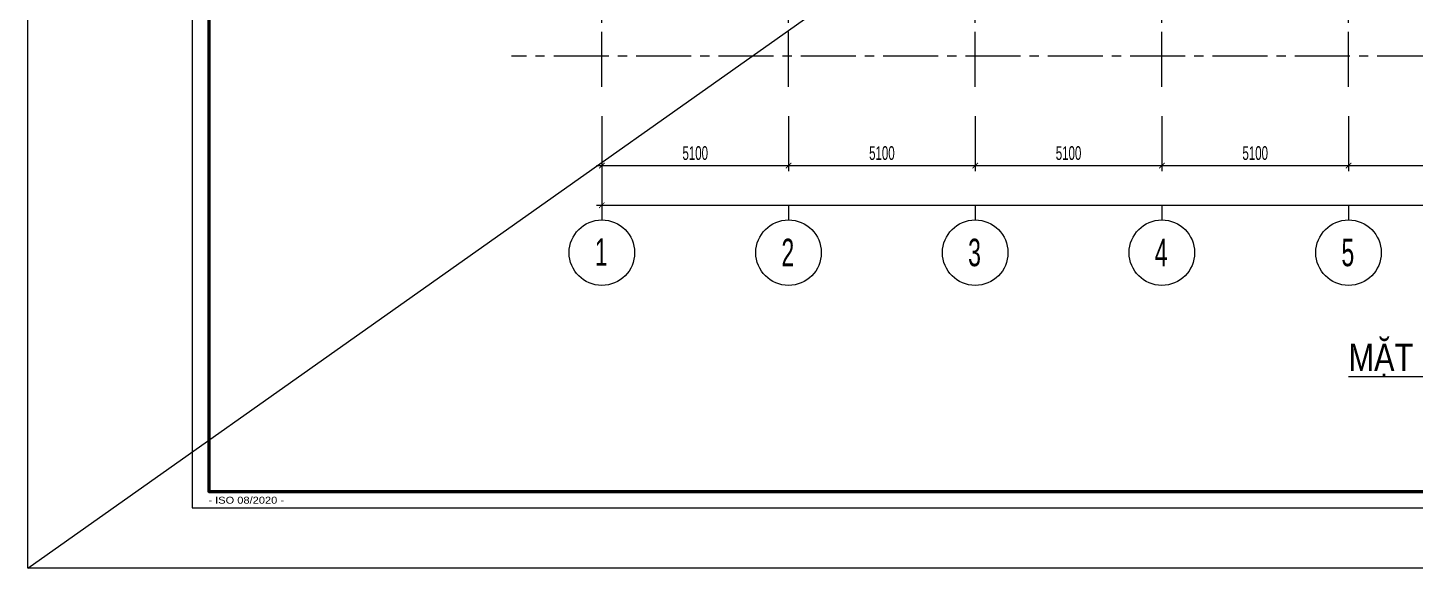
# Model space of a CAD drawing. Header units: millimetres. Extents: x 71 to 1994474, y -338610 to 1053.
# Drawn here: x 1868474 to 1906384, y -249616 to -234863 of the extents above; entities that cross this region are included whole.
import ezdxf
from ezdxf.enums import TextEntityAlignment as Align

# ---------------------------------------------------------------- set-up
doc = ezdxf.new("R2010")
doc.units = ezdxf.units.MM
doc.header["$LTSCALE"] = 1000
doc.header["$MEASUREMENT"] = 0
doc.header["$PDMODE"] = 3
doc.linetypes.add('CENTER2', pattern=[1.125, 0.75, -0.125, 0.125, -0.125])
doc.layers.get('0').update_dxf_attribs({"linetype": 'CONTINUOUS'})
doc.layers.get('Defpoints').update_dxf_attribs({"linetype": 'CONTINUOUS'})
for name, color, linetype in [('CDC -TEXT KHUNG', 7, 'CONTINUOUS'), ('CDC-KHUNGTEN', 7, 'CONTINUOUS'), ('CDC.01.AXIS', 160, 'CENTER2'), ('CDC.02.DIM', 1, 'CONTINUOUS'), ('CDC.06.TEXT', 2, 'CONTINUOUS'), ('KCS_CHI', 1, 'CONTINUOUS')]:
    doc.layers.add(name, color=color, linetype=linetype)
doc.layers.add('Hatch1', color=250, linetype='CONTINUOUS', lineweight=5)
doc.layers.add('KCS_Plotter', color=11, linetype='CONTINUOUS', plot=False)
doc.styles.add('ARIAL', font='arial.ttf', dxfattribs={"width": 0.6})
doc.styles.add('KT CDC', font='arial.ttf', dxfattribs={"width": 0.85, "height": 200})
doc.dimstyles.new('150', dxfattribs={"dimscale": 150, "dimtxt": 2.5, "dimasz": 1, "dimexe": 1, "dimexo": 0, "dimgap": 1, "dimtad": 1, "dimdec": 0, "dimdsep": 46, "dimtxsty": 'ARIAL', "dimblk": 'ARCHTICK', "dimcen": 1, "dimdle": 1, "dimclrd": 1, "dimclre": 1, "dimclrt": 2, "dimadec": 0, "dimazin": 0, "dimtfac": 0.00072, "dimtdec": 0, "dimtix": 1, "dimtmove": 2, "dimatfit": 3, "dimldrblk": 'ARCHTICK', "dimfxl": 1, "dimtolj": 1, "dimarcsym": 0})

# ---------------------------------------------------------------- blocks, each defined once
blk = doc.blocks.new('_ARCHTICK')
at = {"color": 0, "linetype": 'ByBlock', "const_width": 0.15}
blk.add_lwpolyline([(-0.5, -0.5), (0.5, 0.5)], dxfattribs=at)
blk = doc.blocks.new('*D437')
at = {"layer": 'CDC.02.DIM', "color": 1, "lineweight": -2, "transparency": 16777216}
for p, q in [((1884161, -237280), (1884161, -238777)), ((1889261, -237280), (1889261, -238777)), ((1884011, -238627), (1889411, -238627))]:
    blk.add_line(p, q, dxfattribs=at)
at = {"layer": 'Defpoints', "color": 0, "transparency": 16777216}
for p in [(1884161, -237280), (1889261, -237280), (1889261, -238627)]:
    blk.add_point(p, dxfattribs=at)
at = {"layer": 'CDC.02.DIM', "color": 1, "lineweight": -2, "transparency": 16777216, "xscale": 150, "yscale": 150, "zscale": 150, "rotation": 180}
blk.add_blockref('_ARCHTICK', (1884161, -238627), dxfattribs=at)
at = {"layer": 'CDC.02.DIM', "color": 1, "lineweight": -2, "transparency": 16777216, "xscale": 150, "yscale": 150, "zscale": 150}
blk.add_blockref('_ARCHTICK', (1889261, -238627), dxfattribs=at)
at = {"layer": 'CDC.02.DIM', "color": 2, "transparency": 16777216, "insert": (1886711, -238286), "char_height": 375, "attachment_point": 5, "style": 'ARIAL'}
blk.add_mtext('\\A1;5100', dxfattribs=at)
blk = doc.blocks.new('*D438')
at = {"layer": 'CDC.02.DIM', "color": 1, "lineweight": -2, "transparency": 16777216}
for p, q in [((1889261, -237280), (1889261, -238777)), ((1894361, -237280), (1894361, -238777)), ((1889111, -238627), (1894511, -238627))]:
    blk.add_line(p, q, dxfattribs=at)
at = {"layer": 'Defpoints', "color": 0, "transparency": 16777216}
for p in [(1889261, -237280), (1894361, -237280), (1894361, -238627)]:
    blk.add_point(p, dxfattribs=at)
at = {"layer": 'CDC.02.DIM', "color": 1, "lineweight": -2, "transparency": 16777216, "xscale": 150, "yscale": 150, "zscale": 150, "rotation": 180}
blk.add_blockref('_ARCHTICK', (1889261, -238627), dxfattribs=at)
at = {"layer": 'CDC.02.DIM', "color": 1, "lineweight": -2, "transparency": 16777216, "xscale": 150, "yscale": 150, "zscale": 150}
blk.add_blockref('_ARCHTICK', (1894361, -238627), dxfattribs=at)
at = {"layer": 'CDC.02.DIM', "color": 2, "transparency": 16777216, "insert": (1891811, -238286), "char_height": 375, "attachment_point": 5, "style": 'ARIAL'}
blk.add_mtext('\\A1;5100', dxfattribs=at)
blk = doc.blocks.new('*D439')
at = {"layer": 'CDC.02.DIM', "color": 1, "lineweight": -2, "transparency": 16777216}
for p, q in [((1884161, -237280), (1884161, -239856)), ((1931541, -237280), (1931541, -239856)), ((1884011, -239706), (1931691, -239706))]:
    blk.add_line(p, q, dxfattribs=at)
at = {"layer": 'Defpoints', "color": 0, "transparency": 16777216}
for p in [(1884161, -237280), (1931541, -237280), (1931541, -239706)]:
    blk.add_point(p, dxfattribs=at)
at = {"layer": 'CDC.02.DIM', "color": 1, "lineweight": -2, "transparency": 16777216, "xscale": 150, "yscale": 150, "zscale": 150, "rotation": 180}
blk.add_blockref('_ARCHTICK', (1884161, -239706), dxfattribs=at)
at = {"layer": 'CDC.02.DIM', "color": 1, "lineweight": -2, "transparency": 16777216, "xscale": 150, "yscale": 150, "zscale": 150}
blk.add_blockref('_ARCHTICK', (1931541, -239706), dxfattribs=at)
at = {"layer": 'CDC.02.DIM', "color": 2, "transparency": 16777216, "insert": (1907851, -239364), "char_height": 375, "attachment_point": 5, "style": 'ARIAL'}
blk.add_mtext('\\A1;47380', dxfattribs=at)
blk = doc.blocks.new('*D440')
at = {"layer": 'CDC.02.DIM', "color": 1, "lineweight": -2, "transparency": 16777216}
for p, q in [((1894361, -237280), (1894361, -238777)), ((1899461, -237280), (1899461, -238777)), ((1894211, -238627), (1899611, -238627))]:
    blk.add_line(p, q, dxfattribs=at)
at = {"layer": 'Defpoints', "color": 0, "transparency": 16777216}
for p in [(1894361, -237280), (1899461, -237280), (1899461, -238627)]:
    blk.add_point(p, dxfattribs=at)
at = {"layer": 'CDC.02.DIM', "color": 1, "lineweight": -2, "transparency": 16777216, "xscale": 150, "yscale": 150, "zscale": 150, "rotation": 180}
blk.add_blockref('_ARCHTICK', (1894361, -238627), dxfattribs=at)
at = {"layer": 'CDC.02.DIM', "color": 1, "lineweight": -2, "transparency": 16777216, "xscale": 150, "yscale": 150, "zscale": 150}
blk.add_blockref('_ARCHTICK', (1899461, -238627), dxfattribs=at)
at = {"layer": 'CDC.02.DIM', "color": 2, "transparency": 16777216, "insert": (1896911, -238286), "char_height": 375, "attachment_point": 5, "style": 'ARIAL'}
blk.add_mtext('\\A1;5100', dxfattribs=at)
blk = doc.blocks.new('*D441')
at = {"layer": 'CDC.02.DIM', "color": 1, "lineweight": -2, "transparency": 16777216}
for p, q in [((1899461, -237280), (1899461, -238777)), ((1904561, -237280), (1904561, -238777)), ((1899311, -238627), (1904711, -238627))]:
    blk.add_line(p, q, dxfattribs=at)
at = {"layer": 'Defpoints', "color": 0, "transparency": 16777216}
for p in [(1899461, -237280), (1904561, -237280), (1904561, -238627)]:
    blk.add_point(p, dxfattribs=at)
at = {"layer": 'CDC.02.DIM', "color": 1, "lineweight": -2, "transparency": 16777216, "xscale": 150, "yscale": 150, "zscale": 150, "rotation": 180}
blk.add_blockref('_ARCHTICK', (1899461, -238627), dxfattribs=at)
at = {"layer": 'CDC.02.DIM', "color": 1, "lineweight": -2, "transparency": 16777216, "xscale": 150, "yscale": 150, "zscale": 150}
blk.add_blockref('_ARCHTICK', (1904561, -238627), dxfattribs=at)
at = {"layer": 'CDC.02.DIM', "color": 2, "transparency": 16777216, "insert": (1902011, -238286), "char_height": 375, "attachment_point": 5, "style": 'ARIAL'}
blk.add_mtext('\\A1;5100', dxfattribs=at)
blk = doc.blocks.new('*D442')
at = {"layer": 'CDC.02.DIM', "color": 1, "lineweight": -2, "transparency": 16777216}
for p, q in [((1904561, -237280), (1904561, -238777)), ((1911161, -237280), (1911161, -238777)), ((1904411, -238627), (1911311, -238627))]:
    blk.add_line(p, q, dxfattribs=at)
at = {"layer": 'Defpoints', "color": 0, "transparency": 16777216}
for p in [(1904561, -237280), (1911161, -237280), (1911161, -238627)]:
    blk.add_point(p, dxfattribs=at)
at = {"layer": 'CDC.02.DIM', "color": 1, "lineweight": -2, "transparency": 16777216, "xscale": 150, "yscale": 150, "zscale": 150, "rotation": 180}
blk.add_blockref('_ARCHTICK', (1904561, -238627), dxfattribs=at)
at = {"layer": 'CDC.02.DIM', "color": 1, "lineweight": -2, "transparency": 16777216, "xscale": 150, "yscale": 150, "zscale": 150}
blk.add_blockref('_ARCHTICK', (1911161, -238627), dxfattribs=at)
at = {"layer": 'CDC.02.DIM', "color": 2, "transparency": 16777216, "insert": (1907861, -238286), "char_height": 375, "attachment_point": 5, "style": 'ARIAL'}
blk.add_mtext('\\A1;6600', dxfattribs=at)
blk = doc.blocks.new('Khung tên chuẩn')
at = {"layer": 'CDC-KHUNGTEN', "color": 8}
blk.add_lwpolyline([(30850, -246609), (38754, -246609), (38754, -189409), (-41246, -189409), (-41246, -246609), (30850, -246609)], dxfattribs=at)
at = {"layer": 'CDC-KHUNGTEN', "color": 255, "lineweight": 60}
blk.add_lwpolyline([(30654, -246309), (30654, -189709), (-40946, -189709), (-40946, -246309), (30654, -246309)], close=True, dxfattribs=at)
at = {"layer": 'Defpoints', "color": 1, "ltscale": 0.2}
blk.add_lwpolyline([(-44246, -247709), (-44246, -188309), (39854, -188309), (39854, -247709), (-44246, -247709)], close=True, dxfattribs=at)
at = {"layer": 'CDC -TEXT KHUNG', "color": 6, "style": 'KT CDC', "width": 1.15}
blk.add_text('- ISO 08/2020 -', height=125.69, dxfattribs=at).set_placement((-40952, -246532))

msp = doc.modelspace()

# ---------------------------------------------------------------- linework, layer by layer
at = {"layer": 'CDC.01.AXIS', "ltscale": 2}
for p, q in [((1884160.5, -236477.9), (1884160.5, -213839.1)), ((1889260.5, -236477.9), (1889260.5, -213839.1)), ((1894360.5, -236477.9), (1894360.5, -213839.1)), ((1899460.5, -236477.9), (1899460.5, -213839.1)), ((1904560.5, -236477.9), (1904560.5, -213839.1)), ((1933847, -235637.5), (1881690.1, -235637.5))]:
    msp.add_line(p, q, dxfattribs=at)
at = {"layer": 'KCS_CHI'}
for p, q in [((1884160.5, -239705.6), (1884160.5, -240107.6)), ((1889260.5, -239705.6), (1889260.5, -240107.6)), ((1894360.5, -239705.6), (1894360.5, -240107.6)), ((1899460.5, -239705.6), (1899460.5, -240107.6)), ((1904560.5, -239705.6), (1904560.5, -240107.6))]:
    msp.add_line(p, q, dxfattribs=at)
for centre in [(1884160.5, -241002.5), (1889260.5, -241002.5), (1894360.5, -241002.5), (1899460.5, -241002.5), (1904560.5, -241002.5)]:
    msp.add_circle(centre, 894.9, dxfattribs=at)
at = {"layer": 'KCS_Plotter'}
msp.add_line((1868473.8, -249616.3), (1994473.8, -160622.2), dxfattribs=at)

# ---------------------------------------------------------------- block references
at = {"layer": 'Hatch1', "xscale": 1.498216409886394, "yscale": 1.498216409886394, "zscale": 1.498216409886394}
msp.add_blockref('Khung tên chuẩn', (1934763.7, 121504.7), dxfattribs=at)

# ---------------------------------------------------------------- texts
at = {"layer": 'CDC.06.TEXT', "style": 'ARIAL', "width": 0.6}
for s, p in [('1', (1883967.1, -241361.5)), ('2', (1889067.1, -241371.8)), ('3', (1894167.1, -241371.8)), ('4', (1899267.1, -241371.8)), ('5', (1904367.1, -241371.8))]:
    msp.add_text(s, height=750, dxfattribs=at).set_placement(p)
at = {"layer": 'CDC.06.TEXT', "style": 'ARIAL', "width": 0.8}
msp.add_text('%%UMẶT BẰNG MÓNG', height=750, dxfattribs=at).set_placement((1908168.5, -243860.7), align=Align.MIDDLE_CENTER)

# ---------------------------------------------------------------- dimensions: what is measured, and where the dimension line sits
at = {"layer": 'CDC.02.DIM'}
for base, p1, p2, picture, middle in [((1889260.5, -238627), (1884160.5, -237279.9), (1889260.5, -237279.9), '*D437', (1886710.5, -238285.6)), ((1931540.5, -239705.6), (1884160.5, -237279.9), (1931540.5, -237279.9), '*D439', (1907850.5, -239364)), ((1894360.5, -238627), (1889260.5, -237279.9), (1894360.5, -237279.9), '*D438', (1891810.5, -238285.6)), ((1899460.5, -238627), (1894360.5, -237279.9), (1899460.5, -237279.9), '*D440', (1896910.5, -238285.6)), ((1904560.5, -238627), (1899460.5, -237279.9), (1904560.5, -237279.9), '*D441', (1902010.5, -238285.6)), ((1911160.5, -238627), (1904560.5, -237279.9), (1911160.5, -237279.9), '*D442', (1907860.5, -238285.6))]:
    dim = msp.add_linear_dim(base=base, p1=p1, p2=p2, dimstyle='150', dxfattribs=at)
    dim.commit()
    dim.dimension.update_dxf_attribs({"geometry": picture, "text_midpoint": middle})

doc.saveas('drawing.dxf')
